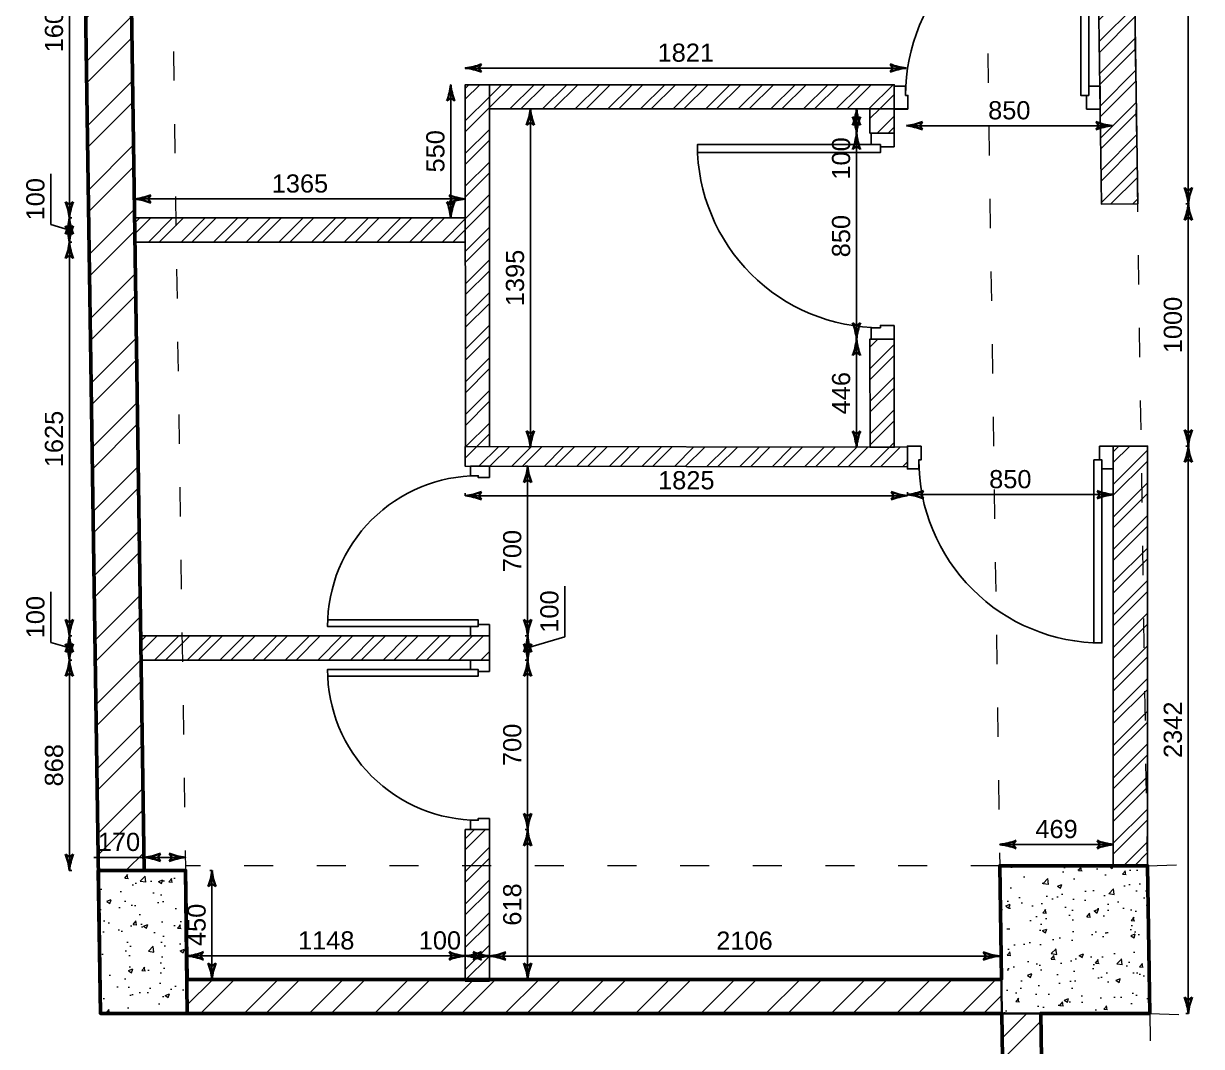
# Model space of a CAD drawing. Header units: millimetres. Extents: x 68727 to 319899, y -4876 to 265722.
# Drawn here: x 302794 to 307658, y 99885 to 104107 of the extents above; entities that cross this region are included whole.
import ezdxf

# ---------------------------------------------------------------- set-up
doc = ezdxf.new("R2010")
doc.units = ezdxf.units.MM
doc.linetypes.add('ACAD_ISO03W100', pattern=[30, 12, -18])
doc.linetypes.add('HIDDEN', pattern=[9.525, 6.35, -3.175])
for name, color, linetype in [('Dimensions', 172, 'Continuous'), ('Door', 23, 'Continuous'), ('POLY', 6, 'Continuous'), ('washroom walls', 5, 'Continuous')]:
    doc.layers.add(name, color=color, linetype=linetype)
for name, color, linetype, lineweight in [('HACH', 252, 'Continuous', 13), ('LS_DR_Plan Beam', 9, 'HIDDEN', 0), ('LS_DR_Wall', 7, 'Continuous', 35), ('wall', 5, 'Continuous', 30)]:
    doc.layers.add(name, color=color, linetype=linetype, lineweight=lineweight)
doc.styles.get("Standard").update_dxf_attribs({"font": 'arial.ttf'})
doc.dimstyles.new('SC-25', dxfattribs={"dimtxt": 75, "dimasz": 0.4, "dimexe": 1, "dimexo": 100, "dimgap": 25, "dimtad": 1, "dimdec": 0, "dimzin": 0, "dimdsep": 46, "dimtxsty": 'Standard', "dimblk1": 'A1', "dimblk2": 'A1', "dimsah": 1, "dimcen": 0.09, "dimdle": 3, "dimclrd": 1, "dimclre": 1, "dimclrt": 1, "dimadec": 0, "dimazin": 0, "dimtfac": 1, "dimtdec": 0, "dimtofl": 0, "dimtmove": 0, "dimatfit": 2, "dimldrblk": 'A1', "dimfxl": 10, "dimfxlon": 1, "dimtolj": 1, "dimtzin": 0, "dimarcsym": 0})
pattern_1 = [(45, (-526060.14, -97174.19), (-134.70384, 134.70384), []), (45, (-525970.34, -97174.19), (-134.70384, 134.70384), [])]
pattern_2 = [(50, (-526060.14, -97174.19), (182.18467, -15.939086), [19.05, -209.55]), (355, (-526060.14, -97174.19), (-35.24342, 191.056845), [15.24, -167.640584]), (100.451445, (-526044.96, -97175.52), (146.941247, 175.117752), [16.19001, -178.090245]), (46.1842, (-526060.14, -97123.4), (271.07904, -42.04233), [28.575, -314.325]), (96.635558, (-526037.55, -97126.9), (237.40413, 247.426125), [24.28502, -267.13561]), (351.18415, (-526060.14, -97123.4), (237.40413, 247.42612), [22.85997, -251.45973]), (21, (-526034.74, -97136.09), (151.61439, -102.265198), [19.05, -209.55]), (326, (-526034.74, -97136.09), (61.80203, 184.187966), [15.24, -167.64]), (71.451445, (-526022.1, -97144.61), (213.41642, 81.92277), [16.19001, -178.089938]), (37.5, (-526060.14, -97174.19), (3.0886033, 84.555039), [0, -165.608, 0, -170.18, 0, -168.275]), (7.5, (-526060.14, -97174.19), (66.8196625, 100.180575), [0, -97.028, 0, -161.798, 0, -64.135]), (327.5, (-526116.78, -97174.19), (135.590595, -5.728744), [0, -63.5, 0, -198.12, 0, -262.89]), (317.5, (-526142.18, -97174.19), (148.129181, 25.426491), [0, -82.55, 0, -131.572, 0, -186.69])]
pattern_3 = [(45, (-1781.72, -41319.25), (-67.35192, 67.35192), []), (45, (-1736.82, -41319.25), (-67.35192, 67.35192), [])]

# ---------------------------------------------------------------- blocks, each defined once
blk = doc.blocks.new('D900')
for points in [[(0, 840), (0, 900), (100, 900), (100, 850), (60, 850), (60, 840)], [(0, 60), (0, 0), (100, 0), (100, 50), (60, 50), (60, 60)]]:
    blk.add_lwpolyline(points, close=True)
blk.add_lwpolyline([(60, 850, -0.414214), (860, 50), (60, 50), (60, 85), (859.2, 85)], format="xyb")
blk = doc.blocks.new('toilet layout')
at = {"layer": 'HACH'}
h = blk.add_hatch(dxfattribs=at)
h.set_pattern_fill('ANSI32', color=5, scale=10)
h.set_pattern_definition(pattern_3)
h.paths.add_polyline_path([(226355.7, 30709.4), (226355.6, 30717.6), (225898.7, 30718.7), (225898.7, 30575.6), (226357.7, 30575.6)])
h.paths.add_polyline_path([(225898.7, 30718.7), (225100.6, 30720.6), (225100.6, 30575.6), (225898.7, 30575.6)])
h.paths.add_polyline_path([(225100.6, 30720.6), (222993.1, 30725.6), (222995.3, 30575.6), (225100.6, 30575.6)])
h = blk.add_hatch(dxfattribs=at)
h.set_pattern_fill('ANSI32', color=5, scale=10)
h.set_pattern_definition(pattern_3)
h.paths.add_polyline_path([(224566.8, 30575.6), (224466.8, 30575.6), (224466.8, 29528.2), (224566.8, 29528.2)])
h.paths.add_polyline_path([(223716.8, 29625.6), (222839.4, 29625.6), (222840.9, 29528.2), (223716.8, 29528.2)])
h.paths.add_polyline_path([(222863.1, 27928.2), (224229.8, 27928.2), (224229.8, 27828.2), (222863.1, 27828.2)])
h.paths.add_polyline_path([(222891.7, 26202.9), (224329.8, 26202.9), (224329.8, 26102.9), (222891.7, 26102.9)])
edge = h.paths.add_edge_path()
edge.add_line((224229.8, 25402.9), (224229.8, 24777.9))
edge.add_line((224229.8, 24777.9), (224329.8, 24777.9))
edge.add_line((224329.8, 24777.9), (224329.8, 25402.9))
h = blk.add_hatch(dxfattribs=at)
h.set_pattern_fill('ANSI32', color=5, scale=10)
h.set_pattern_definition(pattern_3)
h.paths.add_polyline_path([(226974.7, 30106.1), (226826.7, 30105.6), (226856.7, 27985.6), (227006.7, 27986.1)])
h.paths.add_polyline_path([(226905.5, 26986.2), (227046.8, 26986.2), (227046.8, 25254.1), (226905.5, 25254.1)])
h = blk.add_hatch(dxfattribs=at)
h.set_pattern_fill('ANSI32', color=5, scale=10)
h.set_pattern_definition(pattern_3)
h.paths.add_polyline_path([(224230, 26984), (226055.1, 26981.2), (226055.1, 26900.2), (224230, 26902.9)])
h.paths.add_polyline_path([(226000.8, 27427.9), (225900.8, 27427.9), (225900.9, 26981.4), (226000.9, 26981.4)])
h.paths.add_polyline_path([(225900.8, 28278.2), (225900.8, 28378.2), (226000.8, 28378.2), (226000.8, 28278.2)])
edge = h.paths.add_edge_path()
edge.add_line((224330, 26982.7), (224329.8, 28478.2))
edge.add_line((224329.8, 28478.2), (224229.8, 28478.2))
edge.add_line((224229.8, 28478.2), (224230.1, 26984))
h = blk.add_hatch(dxfattribs=at)
h.set_pattern_fill('ANSI32', color=5, scale=10)
h.set_pattern_definition(pattern_3)
h.paths.add_polyline_path([(224329.8, 28478.2), (226000.8, 28478.2), (226000.8, 28378.1), (224329.8, 28378.1)])
at = {"layer": 'washroom walls'}
blk.add_line((224329.8, 28377.9), (226056.4, 28378.2), dxfattribs=at)
for points in [[(226357.7, 30575.6), (226357.7, 30717.6), (222993.1, 30725.6)], [(222993.1, 30725.6), (222995.3, 30575.6), (226357.7, 30575.6)], [(224330, 26982.7), (224329.8, 28478.2), (224229.8, 28478.2), (224230.1, 26984)], [(224229.8, 25402.9), (224229.8, 24777.9), (224329.8, 24777.9), (224329.8, 25402.9)], [(224329.8, 25402.9), (224229.8, 25402.9)]]:
    blk.add_lwpolyline(points, dxfattribs=at)
for points in [[(224566.8, 30575.6), (224466.8, 30575.6), (224466.8, 29528.2), (224566.8, 29528.2)], [(226974.7, 30106.1), (226826.7, 30105.6), (226856.7, 27985.6), (227006.7, 27986.1)], [(223716.8, 29625.6), (222839.4, 29625.6), (222840.9, 29528.2), (223716.8, 29528.2)], [(224329.8, 28478.2), (226000.8, 28478.2), (226000.8, 28378.1), (224329.8, 28378.1)], [(225900.8, 28278.2), (225900.8, 28378.2), (226000.8, 28378.2), (226000.8, 28278.2)], [(222863.1, 27928.2), (224229.8, 27928.2), (224229.8, 27828.2), (222863.1, 27828.2)], [(226000.8, 27427.9), (225900.8, 27427.9), (225900.9, 26981.4), (226000.9, 26981.4)], [(224230, 26984), (226055.1, 26981.2), (226055.1, 26900.2), (224230, 26902.9)], [(226905.5, 26986.2), (227046.8, 26986.2), (227046.8, 25254.1), (226905.5, 25254.1)], [(222891.7, 26202.9), (224329.8, 26202.9), (224329.8, 26102.9), (222891.7, 26102.9)]]:
    blk.add_lwpolyline(points, close=True, dxfattribs=at)
at = {"layer": 'Door'}
for p, xscale, yscale, zscale, rotation in [((224466.8, 29528.2), 0.8333333333333185, 0.8333333333333185, 0.8333333333333185, 90), ((226851.2, 28377.4), 0.9447939309624585, 0.9447939309624585, 0.9447939309624585, 90.00000000000001), ((226000.8, 28278.2), 0.9447939309624585, 0.9447939309624585, 0.9447939309624585, 180), ((226905.5, 26986.2), -0.9447939309624585, 0.9447939309624585, 0.9447939309624585, 90), ((224329.8, 26102.9), 0.7777777777777796, 0.7777777777777796, 0.7777777777777796, 180)]:
    blk.add_blockref('D900', p, dxfattribs=dict(at, xscale=xscale, yscale=yscale, zscale=zscale, rotation=rotation))
at = {"layer": 'Door', "xscale": -0.7777777777777796, "yscale": 0.7777777777777796, "zscale": 0.7777777777777796}
blk.add_blockref('D900', (224329.8, 26202.9), dxfattribs=at)
blk = doc.blocks.new('A1')
at = {"layer": 'wall', "color": 1}
for p, q in [((-138, 0), (-167, 40)), ((-167, -40), (-138, 0))]:
    blk.add_line(p, q, dxfattribs=at)
for centre, start, end in [((53, 586), 248, 264.8035), ((53, -586), 95.1965, 112)]:
    blk.add_arc(centre, 589, start, end, dxfattribs=at)
blk = doc.blocks.new('*D1006')
at = {"layer": 'Defpoints', "color": 0, "transparency": 16777216}
for p in [(307353.8, 106093), (307394.4, 103363.1), (307603.3, 103363.1)]:
    blk.add_point(p, dxfattribs=at)
at = {"layer": 'Dimensions', "color": 1, "lineweight": -2, "transparency": 16777216}
for p, q in [((307593.3, 106093), (307604.3, 106093)), ((307603.3, 106092.6), (307603.3, 103363.5)), ((307593.3, 103363.1), (307604.3, 103363.1))]:
    blk.add_line(p, q, dxfattribs=at)
at = {"layer": 'Dimensions', "color": 1, "lineweight": -2, "transparency": 16777216, "xscale": 0.4, "yscale": 0.4, "zscale": 0.4}
for p, rotation in [((307603.3, 106093), 90), ((307603.3, 103363.1), 270)]:
    blk.add_blockref('A1', p, dxfattribs=dict(at, rotation=rotation))
at = {"layer": 'Dimensions', "color": 1, "transparency": 16777216, "insert": (307540, 104728), "char_height": 75, "attachment_point": 5, "rotation": 90}
blk.add_mtext('\\A1;2730', dxfattribs=at)
blk = doc.blocks.new('*D1007')
at = {"layer": 'Defpoints', "color": 0, "transparency": 16777216}
for p in [(307394.4, 103363.1), (307434.9, 102363.2), (307603.3, 102363.2)]:
    blk.add_point(p, dxfattribs=at)
at = {"layer": 'Dimensions', "color": 1, "lineweight": -2, "transparency": 16777216}
for p, q in [((307593.3, 103363.1), (307604.3, 103363.1)), ((307603.3, 103362.7), (307603.3, 102363.6)), ((307593.3, 102363.2), (307604.3, 102363.2))]:
    blk.add_line(p, q, dxfattribs=at)
at = {"layer": 'Dimensions', "color": 1, "lineweight": -2, "transparency": 16777216, "xscale": 0.4, "yscale": 0.4, "zscale": 0.4}
for p, rotation in [((307603.3, 103363.1), 90), ((307603.3, 102363.2), 270)]:
    blk.add_blockref('A1', p, dxfattribs=dict(at, rotation=rotation))
at = {"layer": 'Dimensions', "color": 1, "transparency": 16777216, "insert": (307540, 102863.1), "char_height": 75, "attachment_point": 5, "rotation": 90}
blk.add_mtext('\\A1;1000', dxfattribs=at)
blk = doc.blocks.new('*D1008')
at = {"layer": 'Defpoints', "color": 0, "transparency": 16777216}
for p in [(307434.9, 102363.2), (307444, 100021), (307603.3, 100021)]:
    blk.add_point(p, dxfattribs=at)
at = {"layer": 'Dimensions', "color": 1, "lineweight": -2, "transparency": 16777216}
for p, q in [((307593.3, 102363.2), (307604.3, 102363.2)), ((307603.3, 102362.8), (307603.3, 100021.4)), ((307593.3, 100021), (307604.3, 100021))]:
    blk.add_line(p, q, dxfattribs=at)
at = {"layer": 'Dimensions', "color": 1, "lineweight": -2, "transparency": 16777216, "xscale": 0.4, "yscale": 0.4, "zscale": 0.4}
for p, rotation in [((307603.3, 102363.2), 90), ((307603.3, 100021), 270)]:
    blk.add_blockref('A1', p, dxfattribs=dict(at, rotation=rotation))
at = {"layer": 'Dimensions', "color": 1, "transparency": 16777216, "insert": (307540, 101192.1), "char_height": 75, "attachment_point": 5, "rotation": 90}
blk.add_mtext('\\A1;2342', dxfattribs=at)
blk = doc.blocks.new('*D1009')
at = {"layer": 'Defpoints', "color": 0, "transparency": 16777216}
for p in [(306824.9, 100718.5), (306824.9, 100631), (307293.6, 100631)]:
    blk.add_point(p, dxfattribs=at)
at = {"layer": 'Dimensions', "color": 1, "lineweight": -2, "transparency": 16777216}
for p, q in [((306824.9, 100718.5), (306824.9, 100719.5)), ((307293.2, 100718.5), (306825.3, 100718.5)), ((307293.6, 100718.5), (307293.6, 100719.5))]:
    blk.add_line(p, q, dxfattribs=at)
at = {"layer": 'Dimensions', "color": 1, "lineweight": -2, "transparency": 16777216, "xscale": 0.4, "yscale": 0.4, "zscale": 0.4, "rotation": 180}
blk.add_blockref('A1', (306824.9, 100718.5), dxfattribs=at)
at = {"layer": 'Dimensions', "color": 1, "lineweight": -2, "transparency": 16777216, "xscale": 0.4, "yscale": 0.4, "zscale": 0.4}
blk.add_blockref('A1', (307293.6, 100718.5), dxfattribs=at)
at = {"layer": 'Dimensions', "color": 1, "transparency": 16777216, "insert": (307059.3, 100781.8), "char_height": 75, "attachment_point": 5}
blk.add_mtext('\\A1;469', dxfattribs=at)
blk = doc.blocks.new('*D1010')
at = {"layer": 'Defpoints', "color": 0, "transparency": 16777216}
for p in [(304717.9, 100257.8), (304717.9, 100161.6), (306823.6, 100161.6)]:
    blk.add_point(p, dxfattribs=at)
at = {"layer": 'Dimensions', "color": 1, "lineweight": -2, "transparency": 16777216}
for p, q in [((304717.9, 100257.8), (304717.9, 100258.8)), ((306823.2, 100257.8), (304718.3, 100257.8)), ((306823.6, 100257.8), (306823.6, 100258.8))]:
    blk.add_line(p, q, dxfattribs=at)
at = {"layer": 'Dimensions', "color": 1, "lineweight": -2, "transparency": 16777216, "xscale": 0.4, "yscale": 0.4, "zscale": 0.4, "rotation": 180}
blk.add_blockref('A1', (304717.9, 100257.8), dxfattribs=at)
at = {"layer": 'Dimensions', "color": 1, "lineweight": -2, "transparency": 16777216, "xscale": 0.4, "yscale": 0.4, "zscale": 0.4}
blk.add_blockref('A1', (306823.6, 100257.8), dxfattribs=at)
at = {"layer": 'Dimensions', "color": 1, "transparency": 16777216, "insert": (305770.8, 100321.1), "char_height": 75, "attachment_point": 5}
blk.add_mtext('\\A1;2106', dxfattribs=at)
blk = doc.blocks.new('*D1031')
at = {"layer": 'Defpoints', "color": 0, "transparency": 16777216}
for p in [(304617.9, 100258.8), (304617.9, 100161.6), (304717.9, 100161.6)]:
    blk.add_point(p, dxfattribs=at)
at = {"layer": 'Dimensions', "color": 1, "lineweight": -2, "transparency": 16777216}
for p, q in [((304617.9, 100258.8), (304409.1, 100258.8)), ((304617.9, 100258.8), (304617.9, 100259.8)), ((304717.5, 100258.8), (304618.3, 100258.8)), ((304717.9, 100258.8), (304717.9, 100259.8))]:
    blk.add_line(p, q, dxfattribs=at)
at = {"layer": 'Dimensions', "color": 1, "lineweight": -2, "transparency": 16777216, "xscale": 0.4, "yscale": 0.4, "zscale": 0.4, "rotation": 180}
blk.add_blockref('A1', (304617.9, 100258.8), dxfattribs=at)
at = {"layer": 'Dimensions', "color": 1, "lineweight": -2, "transparency": 16777216, "xscale": 0.4, "yscale": 0.4, "zscale": 0.4}
blk.add_blockref('A1', (304717.9, 100258.8), dxfattribs=at)
at = {"layer": 'Dimensions', "color": 1, "transparency": 16777216, "insert": (304513.3, 100322.1), "char_height": 75, "attachment_point": 5}
blk.add_mtext('\\A1;100', dxfattribs=at)
blk = doc.blocks.new('*D1032')
at = {"layer": 'Defpoints', "color": 0, "transparency": 16777216}
for p in [(303469.5, 100258.8), (303469.5, 100161.6), (304617.9, 100161.6)]:
    blk.add_point(p, dxfattribs=at)
at = {"layer": 'Dimensions', "color": 1, "lineweight": -2, "transparency": 16777216}
for p, q in [((303469.5, 100258.8), (303469.5, 100259.8)), ((304617.5, 100258.8), (303469.9, 100258.8)), ((304617.9, 100258.8), (304617.9, 100259.8))]:
    blk.add_line(p, q, dxfattribs=at)
at = {"layer": 'Dimensions', "color": 1, "lineweight": -2, "transparency": 16777216, "xscale": 0.4, "yscale": 0.4, "zscale": 0.4, "rotation": 180}
blk.add_blockref('A1', (303469.5, 100258.8), dxfattribs=at)
at = {"layer": 'Dimensions', "color": 1, "lineweight": -2, "transparency": 16777216, "xscale": 0.4, "yscale": 0.4, "zscale": 0.4}
blk.add_blockref('A1', (304617.9, 100258.8), dxfattribs=at)
at = {"layer": 'Dimensions', "color": 1, "transparency": 16777216, "insert": (304043.7, 100322.1), "char_height": 75, "attachment_point": 5}
blk.add_mtext('\\A1;1148', dxfattribs=at)
blk = doc.blocks.new('*D1033')
at = {"layer": 'Defpoints', "color": 0, "transparency": 16777216}
for p in [(304717.9, 100779.9), (304875.6, 100779.9), (304717.9, 100161.6)]:
    blk.add_point(p, dxfattribs=at)
at = {"layer": 'Dimensions', "color": 1, "lineweight": -2, "transparency": 16777216}
for p, q in [((304865.6, 100779.9), (304876.6, 100779.9)), ((304875.6, 100162), (304875.6, 100779.5)), ((304865.6, 100161.6), (304876.6, 100161.6))]:
    blk.add_line(p, q, dxfattribs=at)
at = {"layer": 'Dimensions', "color": 1, "lineweight": -2, "transparency": 16777216, "xscale": 0.4, "yscale": 0.4, "zscale": 0.4}
for p, rotation in [((304875.6, 100779.9), 90), ((304875.6, 100161.6), 270)]:
    blk.add_blockref('A1', p, dxfattribs=dict(at, rotation=rotation))
at = {"layer": 'Dimensions', "color": 1, "transparency": 16777216, "insert": (304812.3, 100470.7), "char_height": 75, "attachment_point": 5, "rotation": 90}
blk.add_mtext('\\A1;618', dxfattribs=at)
blk = doc.blocks.new('*D1034')
at = {"layer": 'Defpoints', "color": 0, "transparency": 16777216}
for p in [(304717.9, 101479.9), (304875.6, 101479.9), (304717.9, 100779.9)]:
    blk.add_point(p, dxfattribs=at)
at = {"layer": 'Dimensions', "color": 1, "lineweight": -2, "transparency": 16777216}
for p, q in [((304865.6, 101479.9), (304876.6, 101479.9)), ((304875.6, 100780.3), (304875.6, 101479.5)), ((304865.6, 100779.9), (304876.6, 100779.9))]:
    blk.add_line(p, q, dxfattribs=at)
at = {"layer": 'Dimensions', "color": 1, "lineweight": -2, "transparency": 16777216, "xscale": 0.4, "yscale": 0.4, "zscale": 0.4}
for p, rotation in [((304875.6, 101479.9), 90), ((304875.6, 100779.9), 270)]:
    blk.add_blockref('A1', p, dxfattribs=dict(at, rotation=rotation))
at = {"layer": 'Dimensions', "color": 1, "transparency": 16777216, "insert": (304812.3, 101129.9), "char_height": 75, "attachment_point": 5, "rotation": 90}
blk.add_mtext('\\A1;700', dxfattribs=at)
blk = doc.blocks.new('*D1035')
at = {"layer": 'Defpoints', "color": 0, "transparency": 16777216}
for p in [(304717.9, 101579.9), (304875.6, 101579.9), (304717.9, 101479.9)]:
    blk.add_point(p, dxfattribs=at)
at = {"layer": 'Dimensions', "color": 1, "lineweight": -2, "transparency": 16777216}
for p, q in [((305029, 101575.9), (305029, 101784.3)), ((304865.6, 101579.9), (304876.6, 101579.9)), ((304875.6, 101480.3), (304875.6, 101579.5)), ((304875.6, 101529.9), (305029, 101575.9)), ((304865.6, 101479.9), (304876.6, 101479.9))]:
    blk.add_line(p, q, dxfattribs=at)
at = {"layer": 'Dimensions', "color": 1, "lineweight": -2, "transparency": 16777216, "xscale": 0.4, "yscale": 0.4, "zscale": 0.4}
for p, rotation in [((304875.6, 101579.9), 90), ((304875.6, 101479.9), 270)]:
    blk.add_blockref('A1', p, dxfattribs=dict(at, rotation=rotation))
at = {"layer": 'Dimensions', "color": 1, "transparency": 16777216, "insert": (304965.7, 101680.1), "char_height": 75, "attachment_point": 5, "rotation": 90}
blk.add_mtext('\\A1;100', dxfattribs=at)
blk = doc.blocks.new('*D1036')
at = {"layer": 'Defpoints', "color": 0, "transparency": 16777216}
for p in [(304717.9, 102279.7), (304875.6, 102279.7), (304717.9, 101579.9)]:
    blk.add_point(p, dxfattribs=at)
at = {"layer": 'Dimensions', "color": 1, "lineweight": -2, "transparency": 16777216}
for p, q in [((304865.6, 102279.7), (304876.6, 102279.7)), ((304875.6, 101580.3), (304875.6, 102279.3)), ((304865.6, 101579.9), (304876.6, 101579.9))]:
    blk.add_line(p, q, dxfattribs=at)
at = {"layer": 'Dimensions', "color": 1, "lineweight": -2, "transparency": 16777216, "xscale": 0.4, "yscale": 0.4, "zscale": 0.4}
for p, rotation in [((304875.6, 102279.7), 90), ((304875.6, 101579.9), 270)]:
    blk.add_blockref('A1', p, dxfattribs=dict(at, rotation=rotation))
at = {"layer": 'Dimensions', "color": 1, "transparency": 16777216, "insert": (304812.3, 101929.8), "char_height": 75, "attachment_point": 5, "rotation": 90}
blk.add_mtext('\\A1;700', dxfattribs=at)
blk = doc.blocks.new('*D1026')
at = {"layer": 'Defpoints', "color": 0, "transparency": 16777216}
for p in [(303462.8, 100611.6), (303572.2, 100611.6), (303469.5, 100161.6)]:
    blk.add_point(p, dxfattribs=at)
at = {"layer": 'Dimensions', "color": 1, "lineweight": -2, "transparency": 16777216}
for p, q in [((303562.8, 100611.6), (303573.2, 100611.6)), ((303572.2, 100162), (303572.2, 100611.2)), ((303569.5, 100161.6), (303573.2, 100161.6))]:
    blk.add_line(p, q, dxfattribs=at)
at = {"layer": 'Dimensions', "color": 1, "lineweight": -2, "transparency": 16777216, "xscale": 0.4, "yscale": 0.4, "zscale": 0.4}
for p, rotation in [((303572.2, 100611.6), 90), ((303572.2, 100161.6), 270)]:
    blk.add_blockref('A1', p, dxfattribs=dict(at, rotation=rotation))
at = {"layer": 'Dimensions', "color": 1, "transparency": 16777216, "insert": (303508.9, 100386.6), "char_height": 75, "attachment_point": 5, "rotation": 90}
blk.add_mtext('\\A1;450', dxfattribs=at)
blk = doc.blocks.new('*D1027')
at = {"layer": 'Defpoints', "color": 0, "transparency": 16777216}
for p in [(303292.8, 100665.4), (303292.8, 100611.6), (303462.8, 100611.6)]:
    blk.add_point(p, dxfattribs=at)
at = {"layer": 'Dimensions', "color": 1, "lineweight": -2, "transparency": 16777216}
for p, q in [((303292.8, 100665.4), (303084, 100665.4)), ((303292.8, 100665.4), (303292.8, 100666.4)), ((303462.4, 100665.4), (303293.2, 100665.4)), ((303462.8, 100665.4), (303462.8, 100666.4))]:
    blk.add_line(p, q, dxfattribs=at)
at = {"layer": 'Dimensions', "color": 1, "lineweight": -2, "transparency": 16777216, "xscale": 0.4, "yscale": 0.4, "zscale": 0.4, "rotation": 180}
blk.add_blockref('A1', (303292.8, 100665.4), dxfattribs=at)
at = {"layer": 'Dimensions', "color": 1, "lineweight": -2, "transparency": 16777216, "xscale": 0.4, "yscale": 0.4, "zscale": 0.4}
blk.add_blockref('A1', (303462.8, 100665.4), dxfattribs=at)
at = {"layer": 'Dimensions', "color": 1, "transparency": 16777216, "insert": (303188.2, 100728.7), "char_height": 75, "attachment_point": 5}
blk.add_mtext('\\A1;170', dxfattribs=at)
blk = doc.blocks.new('*D1028')
at = {"layer": 'Defpoints', "color": 0, "transparency": 16777216}
for p in [(302983.4, 101479.9), (303292.8, 101479.9), (303292.8, 100611.6)]:
    blk.add_point(p, dxfattribs=at)
at = {"layer": 'Dimensions', "color": 1, "lineweight": -2, "transparency": 16777216}
for p, q in [((302993.4, 101479.9), (302982.4, 101479.9)), ((302983.4, 100612), (302983.4, 101479.5)), ((302993.4, 100611.6), (302982.4, 100611.6))]:
    blk.add_line(p, q, dxfattribs=at)
at = {"layer": 'Dimensions', "color": 1, "lineweight": -2, "transparency": 16777216, "xscale": 0.4, "yscale": 0.4, "zscale": 0.4}
for p, rotation in [((302983.4, 101479.9), 90), ((302983.4, 100611.6), 270)]:
    blk.add_blockref('A1', p, dxfattribs=dict(at, rotation=rotation))
at = {"layer": 'Dimensions', "color": 1, "transparency": 16777216, "insert": (302920.1, 101045.7), "char_height": 75, "attachment_point": 5, "rotation": 90}
blk.add_mtext('\\A1;868', dxfattribs=at)
blk = doc.blocks.new('*D1029')
at = {"layer": 'Defpoints', "color": 0, "transparency": 16777216}
for p in [(302983.4, 101579.9), (303279.9, 101579.9), (303292.8, 101479.9)]:
    blk.add_point(p, dxfattribs=at)
at = {"layer": 'Dimensions', "color": 1, "lineweight": -2, "transparency": 16777216}
for p, q in [((302906.6, 101552.9), (302906.6, 101761.3)), ((302983.4, 101529.9), (302906.6, 101552.9)), ((302993.4, 101579.9), (302982.4, 101579.9)), ((302983.4, 101480.3), (302983.4, 101579.5)), ((302993.4, 101479.9), (302982.4, 101479.9))]:
    blk.add_line(p, q, dxfattribs=at)
at = {"layer": 'Dimensions', "color": 1, "lineweight": -2, "transparency": 16777216, "xscale": 0.4, "yscale": 0.4, "zscale": 0.4}
for p, rotation in [((302983.4, 101579.9), 90), ((302983.4, 101479.9), 270)]:
    blk.add_blockref('A1', p, dxfattribs=dict(at, rotation=rotation))
at = {"layer": 'Dimensions', "color": 1, "transparency": 16777216, "insert": (302843.4, 101657.1), "char_height": 75, "attachment_point": 5, "rotation": 90}
blk.add_mtext('\\A1;100', dxfattribs=at)
blk = doc.blocks.new('*D1030')
at = {"layer": 'Defpoints', "color": 0, "transparency": 16777216}
for p in [(302983.4, 103205.1), (303254.3, 103205.1), (303279.9, 101579.9)]:
    blk.add_point(p, dxfattribs=at)
at = {"layer": 'Dimensions', "color": 1, "lineweight": -2, "transparency": 16777216}
for p, q in [((302993.4, 103205.1), (302982.4, 103205.1)), ((302983.4, 101580.3), (302983.4, 103204.7)), ((302993.4, 101579.9), (302982.4, 101579.9))]:
    blk.add_line(p, q, dxfattribs=at)
at = {"layer": 'Dimensions', "color": 1, "lineweight": -2, "transparency": 16777216, "xscale": 0.4, "yscale": 0.4, "zscale": 0.4}
for p, rotation in [((302983.4, 103205.1), 90), ((302983.4, 101579.9), 270)]:
    blk.add_blockref('A1', p, dxfattribs=dict(at, rotation=rotation))
at = {"layer": 'Dimensions', "color": 1, "transparency": 16777216, "insert": (302920.1, 102392.5), "char_height": 75, "attachment_point": 5, "rotation": 90}
blk.add_mtext('\\A1;1625', dxfattribs=at)
blk = doc.blocks.new('*D1037')
at = {"layer": 'Defpoints', "color": 0, "transparency": 16777216}
for p in [(302983.4, 103305.1), (303252.8, 103305.1), (303254.3, 103205.1)]:
    blk.add_point(p, dxfattribs=at)
at = {"layer": 'Dimensions', "color": 1, "lineweight": -2, "transparency": 16777216}
for p, q in [((302906.6, 103278.1), (302906.6, 103486.5)), ((302993.4, 103305.1), (302982.4, 103305.1)), ((302983.4, 103205.5), (302983.4, 103304.7)), ((302983.4, 103255.1), (302906.6, 103278.1)), ((302993.4, 103205.1), (302982.4, 103205.1))]:
    blk.add_line(p, q, dxfattribs=at)
at = {"layer": 'Dimensions', "color": 1, "lineweight": -2, "transparency": 16777216, "xscale": 0.4, "yscale": 0.4, "zscale": 0.4}
for p, rotation in [((302983.4, 103305.1), 90), ((302983.4, 103205.1), 270)]:
    blk.add_blockref('A1', p, dxfattribs=dict(at, rotation=rotation))
at = {"layer": 'Dimensions', "color": 1, "transparency": 16777216, "insert": (302843.4, 103382.3), "char_height": 75, "attachment_point": 5, "rotation": 90}
blk.add_mtext('\\A1;100', dxfattribs=at)
blk = doc.blocks.new('*D1038')
at = {"layer": 'Defpoints', "color": 0, "transparency": 16777216}
for p in [(302983.4, 104905.1), (303229.1, 104905.1), (303252.8, 103305.1)]:
    blk.add_point(p, dxfattribs=at)
at = {"layer": 'Dimensions', "color": 1, "lineweight": -2, "transparency": 16777216}
for p, q in [((302993.4, 104905.1), (302982.4, 104905.1)), ((302983.4, 103305.5), (302983.4, 104904.7)), ((302993.4, 103305.1), (302982.4, 103305.1))]:
    blk.add_line(p, q, dxfattribs=at)
at = {"layer": 'Dimensions', "color": 1, "lineweight": -2, "transparency": 16777216, "xscale": 0.4, "yscale": 0.4, "zscale": 0.4}
for p, rotation in [((302983.4, 104905.1), 90), ((302983.4, 103305.1), 270)]:
    blk.add_blockref('A1', p, dxfattribs=dict(at, rotation=rotation))
at = {"layer": 'Dimensions', "color": 1, "transparency": 16777216, "insert": (302920.1, 104105.1), "char_height": 75, "attachment_point": 5, "rotation": 90}
blk.add_mtext('\\A1;1600', dxfattribs=at)
blk = doc.blocks.new('*D1046')
at = {"layer": 'Defpoints', "color": 0, "transparency": 16777216}
for p in [(306439, 103755), (307289.3, 103755), (307289.3, 103685.8)]:
    blk.add_point(p, dxfattribs=at)
at = {"layer": 'Dimensions', "color": 1, "lineweight": -2, "transparency": 16777216}
for p, q in [((306439, 103685.8), (306439, 103684.8)), ((306439.4, 103685.8), (307288.9, 103685.8)), ((307289.3, 103685.8), (307289.3, 103684.8))]:
    blk.add_line(p, q, dxfattribs=at)
at = {"layer": 'Dimensions', "color": 1, "lineweight": -2, "transparency": 16777216, "xscale": 0.4, "yscale": 0.4, "zscale": 0.4, "rotation": 180}
blk.add_blockref('A1', (306439, 103685.8), dxfattribs=at)
at = {"layer": 'Dimensions', "color": 1, "lineweight": -2, "transparency": 16777216, "xscale": 0.4, "yscale": 0.4, "zscale": 0.4}
blk.add_blockref('A1', (307289.3, 103685.8), dxfattribs=at)
at = {"layer": 'Dimensions', "color": 1, "transparency": 16777216, "insert": (306864.2, 103749), "char_height": 75, "attachment_point": 5}
blk.add_mtext('\\A1;850', dxfattribs=at)
blk = doc.blocks.new('*D1047')
at = {"layer": 'Defpoints', "color": 0, "transparency": 16777216}
for p in [(304617.9, 103923.5), (304617.9, 103854.6), (306439, 103855.1)]:
    blk.add_point(p, dxfattribs=at)
at = {"layer": 'Dimensions', "color": 1, "lineweight": -2, "transparency": 16777216}
for p, q in [((304617.9, 103923.5), (304617.9, 103924.5)), ((306438.6, 103923.5), (304618.3, 103923.5)), ((306439, 103923.5), (306439, 103924.5))]:
    blk.add_line(p, q, dxfattribs=at)
at = {"layer": 'Dimensions', "color": 1, "lineweight": -2, "transparency": 16777216, "xscale": 0.4, "yscale": 0.4, "zscale": 0.4, "rotation": 180}
blk.add_blockref('A1', (304617.9, 103923.5), dxfattribs=at)
at = {"layer": 'Dimensions', "color": 1, "lineweight": -2, "transparency": 16777216, "xscale": 0.4, "yscale": 0.4, "zscale": 0.4}
blk.add_blockref('A1', (306439, 103923.5), dxfattribs=at)
at = {"layer": 'Dimensions', "color": 1, "transparency": 16777216, "insert": (305528.5, 103986.8), "char_height": 75, "attachment_point": 5}
blk.add_mtext('\\A1;1821', dxfattribs=at)
blk = doc.blocks.new('*D1048')
at = {"layer": 'Defpoints', "color": 0, "transparency": 16777216}
for p in [(304617.9, 103855.1), (304558.2, 103305.1), (304617.9, 103305.1)]:
    blk.add_point(p, dxfattribs=at)
at = {"layer": 'Dimensions', "color": 1, "lineweight": -2, "transparency": 16777216}
for p, q in [((304558.2, 103855.1), (304557.2, 103855.1)), ((304558.2, 103854.7), (304558.2, 103305.5)), ((304558.2, 103305.1), (304557.2, 103305.1))]:
    blk.add_line(p, q, dxfattribs=at)
at = {"layer": 'Dimensions', "color": 1, "lineweight": -2, "transparency": 16777216, "xscale": 0.4, "yscale": 0.4, "zscale": 0.4}
for p, rotation in [((304558.2, 103855.1), 90), ((304558.2, 103305.1), 270)]:
    blk.add_blockref('A1', p, dxfattribs=dict(at, rotation=rotation))
at = {"layer": 'Dimensions', "color": 1, "transparency": 16777216, "insert": (304494.9, 103580.1), "char_height": 75, "attachment_point": 5, "rotation": 90}
blk.add_mtext('\\A1;550', dxfattribs=at)
blk = doc.blocks.new('*D1015')
at = {"layer": 'Defpoints', "color": 0, "transparency": 16777216}
for p in [(303252.8, 103383.4), (303252.8, 103305.1), (304617.9, 103305.1)]:
    blk.add_point(p, dxfattribs=at)
at = {"layer": 'Dimensions', "color": 1, "lineweight": -2, "transparency": 16777216}
for p, q in [((303252.8, 103383.4), (303252.8, 103384.4)), ((304617.5, 103383.4), (303253.2, 103383.4)), ((304617.9, 103383.4), (304617.9, 103384.4))]:
    blk.add_line(p, q, dxfattribs=at)
at = {"layer": 'Dimensions', "color": 1, "lineweight": -2, "transparency": 16777216, "xscale": 0.4, "yscale": 0.4, "zscale": 0.4, "rotation": 180}
blk.add_blockref('A1', (303252.8, 103383.4), dxfattribs=at)
at = {"layer": 'Dimensions', "color": 1, "lineweight": -2, "transparency": 16777216, "xscale": 0.4, "yscale": 0.4, "zscale": 0.4}
blk.add_blockref('A1', (304617.9, 103383.4), dxfattribs=at)
at = {"layer": 'Dimensions', "color": 1, "transparency": 16777216, "insert": (303935.4, 103446.7), "char_height": 75, "attachment_point": 5}
blk.add_mtext('\\A1;1365', dxfattribs=at)
blk = doc.blocks.new('*D1016')
at = {"layer": 'Defpoints', "color": 0, "transparency": 16777216}
for p in [(304717.9, 103754.8), (304718.2, 102359.6), (304887, 102359.6)]:
    blk.add_point(p, dxfattribs=at)
at = {"layer": 'Dimensions', "color": 1, "lineweight": -2, "transparency": 16777216}
for p, q in [((304877, 103754.8), (304888, 103754.8)), ((304887, 103754.4), (304887, 102360)), ((304877, 102359.6), (304888, 102359.6))]:
    blk.add_line(p, q, dxfattribs=at)
at = {"layer": 'Dimensions', "color": 1, "lineweight": -2, "transparency": 16777216, "xscale": 0.4, "yscale": 0.4, "zscale": 0.4}
for p, rotation in [((304887, 103754.8), 90), ((304887, 102359.6), 270)]:
    blk.add_blockref('A1', p, dxfattribs=dict(at, rotation=rotation))
at = {"layer": 'Dimensions', "color": 1, "transparency": 16777216, "insert": (304823.6, 103057.2), "char_height": 75, "attachment_point": 5, "rotation": 90}
blk.add_mtext('\\A1;1395', dxfattribs=at)
blk = doc.blocks.new('*D1017')
at = {"layer": 'Defpoints', "color": 0, "transparency": 16777216}
for p in [(306317.9, 103755), (306233.4, 103655.1), (306317.9, 103655.1)]:
    blk.add_point(p, dxfattribs=at)
at = {"layer": 'Dimensions', "color": 1, "lineweight": -2, "transparency": 16777216}
for p, q in [((306233.4, 103755), (306232.4, 103755)), ((306233.4, 103754.6), (306233.4, 103655.5)), ((306233.4, 103655.1), (306232.4, 103655.1)), ((306233.4, 103655.1), (306233.4, 103446.3))]:
    blk.add_line(p, q, dxfattribs=at)
at = {"layer": 'Dimensions', "color": 1, "lineweight": -2, "transparency": 16777216, "xscale": 0.4, "yscale": 0.4, "zscale": 0.4}
for p, rotation in [((306233.4, 103755), 90), ((306233.4, 103655.1), 270)]:
    blk.add_blockref('A1', p, dxfattribs=dict(at, rotation=rotation))
at = {"layer": 'Dimensions', "color": 1, "transparency": 16777216, "insert": (306170.1, 103550.5), "char_height": 75, "attachment_point": 5, "rotation": 90}
blk.add_mtext('\\A1;100', dxfattribs=at)
blk = doc.blocks.new('*D1018')
at = {"layer": 'Defpoints', "color": 0, "transparency": 16777216}
for p in [(306317.9, 103655.1), (306233.4, 102804.8), (306323.4, 102804.8)]:
    blk.add_point(p, dxfattribs=at)
at = {"layer": 'Dimensions', "color": 1, "lineweight": -2, "transparency": 16777216}
for p, q in [((306233.4, 103655.1), (306232.4, 103655.1)), ((306233.4, 103654.7), (306233.4, 102805.2)), ((306233.4, 102804.8), (306232.4, 102804.8))]:
    blk.add_line(p, q, dxfattribs=at)
at = {"layer": 'Dimensions', "color": 1, "lineweight": -2, "transparency": 16777216, "xscale": 0.4, "yscale": 0.4, "zscale": 0.4}
for p, rotation in [((306233.4, 103655.1), 90), ((306233.4, 102804.8), 270)]:
    blk.add_blockref('A1', p, dxfattribs=dict(at, rotation=rotation))
at = {"layer": 'Dimensions', "color": 1, "transparency": 16777216, "insert": (306170.1, 103229.9), "char_height": 75, "attachment_point": 5, "rotation": 90}
blk.add_mtext('\\A1;850', dxfattribs=at)
blk = doc.blocks.new('*D1019')
at = {"layer": 'Defpoints', "color": 0, "transparency": 16777216}
for p in [(306323.4, 102804.8), (306233.4, 102358.4), (306316, 102358.4)]:
    blk.add_point(p, dxfattribs=at)
at = {"layer": 'Dimensions', "color": 1, "lineweight": -2, "transparency": 16777216}
for p, q in [((306233.4, 102804.8), (306232.4, 102804.8)), ((306233.4, 102804.4), (306233.4, 102358.8)), ((306233.4, 102358.4), (306232.4, 102358.4))]:
    blk.add_line(p, q, dxfattribs=at)
at = {"layer": 'Dimensions', "color": 1, "lineweight": -2, "transparency": 16777216, "xscale": 0.4, "yscale": 0.4, "zscale": 0.4}
for p, rotation in [((306233.4, 102804.8), 90), ((306233.4, 102358.4), 270)]:
    blk.add_blockref('A1', p, dxfattribs=dict(at, rotation=rotation))
at = {"layer": 'Dimensions', "color": 1, "transparency": 16777216, "insert": (306170.1, 102581.6), "char_height": 75, "attachment_point": 5, "rotation": 90}
blk.add_mtext('\\A1;446', dxfattribs=at)
blk = doc.blocks.new('*D1049')
at = {"layer": 'Defpoints', "color": 0, "transparency": 16777216}
for p in [(304618.2, 102268.7), (306443.3, 102268.7), (304618.2, 102158.4)]:
    blk.add_point(p, dxfattribs=at)
at = {"layer": 'Dimensions', "color": 1, "lineweight": -2, "transparency": 16777216}
for p, q in [((304618.2, 102168.4), (304618.2, 102157.4)), ((306442.9, 102158.4), (304618.6, 102158.4)), ((306443.3, 102168.4), (306443.3, 102157.4))]:
    blk.add_line(p, q, dxfattribs=at)
at = {"layer": 'Dimensions', "color": 1, "lineweight": -2, "transparency": 16777216, "xscale": 0.4, "yscale": 0.4, "zscale": 0.4, "rotation": 180}
blk.add_blockref('A1', (304618.2, 102158.4), dxfattribs=at)
at = {"layer": 'Dimensions', "color": 1, "lineweight": -2, "transparency": 16777216, "xscale": 0.4, "yscale": 0.4, "zscale": 0.4}
blk.add_blockref('A1', (306443.3, 102158.4), dxfattribs=at)
at = {"layer": 'Dimensions', "color": 1, "transparency": 16777216, "insert": (305530.7, 102221.7), "char_height": 75, "attachment_point": 5}
blk.add_mtext('\\A1;1825', dxfattribs=at)
blk = doc.blocks.new('*D1050')
at = {"layer": 'Defpoints', "color": 0, "transparency": 16777216}
for p in [(306443.3, 102363.2), (307293.6, 102363.2), (307293.6, 102162.9)]:
    blk.add_point(p, dxfattribs=at)
at = {"layer": 'Dimensions', "color": 1, "lineweight": -2, "transparency": 16777216}
for p, q in [((306443.3, 102172.9), (306443.3, 102161.9)), ((306443.7, 102162.9), (307293.2, 102162.9)), ((307293.6, 102172.9), (307293.6, 102161.9))]:
    blk.add_line(p, q, dxfattribs=at)
at = {"layer": 'Dimensions', "color": 1, "lineweight": -2, "transparency": 16777216, "xscale": 0.4, "yscale": 0.4, "zscale": 0.4, "rotation": 180}
blk.add_blockref('A1', (306443.3, 102162.9), dxfattribs=at)
at = {"layer": 'Dimensions', "color": 1, "lineweight": -2, "transparency": 16777216, "xscale": 0.4, "yscale": 0.4, "zscale": 0.4}
blk.add_blockref('A1', (307293.6, 102162.9), dxfattribs=at)
at = {"layer": 'Dimensions', "color": 1, "transparency": 16777216, "insert": (306868.5, 102226.2), "char_height": 75, "attachment_point": 5}
blk.add_mtext('\\A1;850', dxfattribs=at)

msp = doc.modelspace()

# ---------------------------------------------------------------- hatches: boundary and pattern name
at = {"layer": 'HACH'}
h = msp.add_hatch(dxfattribs=at)
h.set_pattern_fill('ANSI32', color=256, scale=20)
h.set_pattern_definition(pattern_1)
h.paths.add_polyline_path([(306665, 111401.9), (306662.1, 111592), (303278.4, 111685.6), (303283, 111375.6)])
h.paths.add_polyline_path([(306864.2, 97979.9), (307024.3, 97979.9), (306994, 100021.1), (306833.9, 100021)])
h.paths.add_polyline_path([(306873.4, 93855), (307033.5, 93855), (307033.5, 97360), (306873.4, 97360)])
h.paths.add_polyline_path([(317338.9, 94335), (317498.9, 94335), (317498.9, 97309.6), (317338.9, 97309.6)])
h.paths.add_polyline_path([(317298.9, 97919.6), (317498.9, 97919.6), (317498.9, 100021.6), (317298.9, 100021.6)])
h.paths.add_polyline_path([(317308.9, 100631.6), (317498.9, 100631.6), (317498.9, 105510.6), (317308.9, 105510.6)])
h = msp.add_hatch(dxfattribs=at)
h.set_pattern_fill('ANSI32', color=256, scale=20)
h.set_pattern_definition(pattern_1)
h.paths.add_polyline_path([(303220.3, 105491.3), (303030.3, 105489.7), (303102.8, 100611.4), (303292.8, 100611.5)])
h = msp.add_hatch(dxfattribs=at)
h.set_pattern_fill('AR-CONC', color=256)
h.set_pattern_definition(pattern_2)
h.paths.add_polyline_path([(306824.9, 100631), (306833.9, 100021), (307444, 100021.2), (307434.9, 100631)])
h = msp.add_hatch(dxfattribs=at)
h.set_pattern_fill('AR-CONC', color=256)
h.set_pattern_definition(pattern_2)
h.paths.add_polyline_path([(303111.5, 100021), (303469.5, 100021), (303462.8, 100611.6), (303102.8, 100611.4)])
h = msp.add_hatch(dxfattribs=at)
h.set_pattern_fill('ANSI32', color=256, scale=20)
h.set_pattern_definition(pattern_1)
h.paths.add_polyline_path([(306831.8, 100161.6), (303468.7, 100161.6), (303468.7, 100021.1), (306833.9, 100021)])

# ---------------------------------------------------------------- linework, layer by layer
at = {"layer": 'LS_DR_Plan Beam', "linetype": 'ACAD_ISO03W100', "ltscale": 10, "transparency": 33554508}
for p, q in [((303390.3, 105492.6), (303462.8, 100611.6)), ((306752.8, 105483), (306824.9, 100631)), ((307434.9, 100631), (307362.9, 105483)), ((307434.9, 100631), (316848.9, 100931.6)), ((306824.9, 100631), (303462.5, 100631)), ((307443.9, 100027.7), (307483.5, 97360)), ((307444, 100021), (317298.9, 99721.6))]:
    msp.add_line(p, q, dxfattribs=at)
at = {"layer": 'LS_DR_Wall', "lineweight": 50, "ltscale": 0.25}
msp.add_lwpolyline([(307474.3, 97980), (307483.5, 97360), (306873.4, 97360), (306833.9, 100021), (303111.5, 100021), (302938.3, 111685.6), (303278.4, 111685.6), (303287.6, 111065.6), (303137.6, 111065.6), (303211.3, 106102.6), (303381.3, 106102.6), (303390.3, 105492.6), (303220.3, 105492.6), (303292.8, 100611.6), (303462.8, 100611.6), (303469.5, 100161.6), (306831.8, 100161.6), (306824.9, 100631), (307434.9, 100631), (307444, 100021), (306994, 100021), (307024.3, 97980), (307474.3, 97980)], dxfattribs=at)
at = {"layer": 'LS_DR_Wall', "lineweight": 30, "ltscale": 0.25}
msp.add_lwpolyline([(306833.9, 100021), (307444, 100021.2), (307434.9, 100631), (306824.9, 100631)], close=True, dxfattribs=at)
at = {"layer": 'LS_DR_Wall', "lineweight": 50, "ltscale": 0.25}
msp.add_lwpolyline([(303462.8, 100611.6), (303102.8, 100611.4), (303111.5, 100021), (303469.5, 100021)], close=True, dxfattribs=at)

# ---------------------------------------------------------------- block references
at = {"layer": 'POLY'}
msp.add_blockref('toilet layout', (80388.2, 75376.9), dxfattribs=at)

# ---------------------------------------------------------------- dimensions: what is measured, and where the dimension line sits
at = {"layer": 'Dimensions'}
for base, p1, p2, picture, middle in [((307603.3, 103363.1), (307353.8, 106093), (307394.4, 103363.1), '*D1006', (307540, 104728)), ((304558.2, 103305.1), (304617.9, 103855.1), (304617.9, 103305.1), '*D1048', (304494.9, 103580.1)), ((304887, 102359.6), (304717.9, 103754.8), (304718.2, 102359.6), '*D1016', (304823.6, 103057.2)), ((306233.4, 103655.1), (306317.9, 103755), (306317.9, 103655.1), '*D1017', (306170.1, 103550.5)), ((302983.4, 101479.9), (303292.8, 100611.6), (303292.8, 101479.9), '*D1028', (302920.1, 101045.7)), ((304875.6, 100779.9), (304717.9, 100161.6), (304717.9, 100779.9), '*D1033', (304812.3, 100470.7)), ((303572.2, 100611.6), (303469.5, 100161.6), (303462.8, 100611.6), '*D1026', (303508.9, 100386.6))]:
    dim = msp.add_linear_dim(base=base, p1=p1, p2=p2, angle=90, dimstyle='SC-25', dxfattribs=at)
    dim.commit()
    dim.dimension.update_dxf_attribs({"geometry": picture, "text_midpoint": middle})
for base, p1, p2, picture, middle in [((302983.4, 104905.1), (303252.8, 103305.1), (303229.1, 104905.1), '*D1038', (302920.1, 104105.1)), ((306233.4, 102804.8), (306317.9, 103655.1), (306323.4, 102804.8), '*D1018', (306170.1, 103229.9)), ((302983.4, 103305.1), (303254.3, 103205.1), (303252.8, 103305.1), '*D1037', (302843.4, 103303.1)), ((307603.3, 102363.2), (307394.4, 103363.1), (307434.9, 102363.2), '*D1007', (307540, 102863.1)), ((302983.4, 103205.1), (303279.9, 101579.9), (303254.3, 103205.1), '*D1030', (302920.1, 102392.5)), ((306233.4, 102358.4), (306323.4, 102804.8), (306316, 102358.4), '*D1019', (306170.1, 102581.6)), ((307603.3, 100021), (307434.9, 102363.2), (307444, 100021), '*D1008', (307540, 101192.1)), ((304875.6, 102279.7), (304717.9, 101579.9), (304717.9, 102279.7), '*D1036', (304812.3, 101929.8)), ((302983.4, 101579.9), (303292.8, 101479.9), (303279.9, 101579.9), '*D1029', (302843.4, 101577.9)), ((304875.6, 101579.9), (304717.9, 101479.9), (304717.9, 101579.9), '*D1035', (304965.7, 101600.9)), ((304875.6, 101479.9), (304717.9, 100779.9), (304717.9, 101479.9), '*D1034', (304812.3, 101129.9))]:
    dim = msp.add_linear_dim(base=base, p1=p1, p2=p2, angle=90, dimstyle='SC-25', override={"dimtmove": 1}, dxfattribs=at)
    dim.commit()
    dim.dimension.update_dxf_attribs({"geometry": picture, "text_midpoint": middle})
for base, p1, p2, picture, middle in [((304617.9, 103923.5), (306439, 103855.1), (304617.9, 103854.6), '*D1047', (305528.5, 103986.8)), ((307289.3, 103685.8), (306439, 103755), (307289.3, 103755), '*D1046', (306864.2, 103749)), ((303252.8, 103383.4), (304617.9, 103305.1), (303252.8, 103305.1), '*D1015', (303935.4, 103446.7)), ((307293.6, 102162.9), (306443.3, 102363.2), (307293.6, 102363.2), '*D1050', (306868.5, 102226.2)), ((304618.2, 102158.4), (306443.3, 102268.7), (304618.2, 102268.7), '*D1049', (305530.7, 102221.7)), ((306824.9, 100718.5), (307293.6, 100631), (306824.9, 100631), '*D1009', (307059.3, 100781.8)), ((303292.8, 100665.4), (303462.8, 100611.6), (303292.8, 100611.6), '*D1027', (303188.2, 100728.7)), ((304617.9, 100258.8), (304717.9, 100161.6), (304617.9, 100161.6), '*D1031', (304513.3, 100322.1)), ((304717.9, 100257.8), (306823.6, 100161.6), (304717.9, 100161.6), '*D1010', (305770.8, 100321.1))]:
    dim = msp.add_linear_dim(base=base, p1=p1, p2=p2, dimstyle='SC-25', dxfattribs=at)
    dim.commit()
    dim.dimension.update_dxf_attribs({"geometry": picture, "text_midpoint": middle})
dim = msp.add_linear_dim(base=(303469.5, 100258.8), p1=(304617.9, 100161.6), p2=(303469.5, 100161.6), dimstyle='SC-25', override={"dimtmove": 1}, dxfattribs=at)
dim.commit()
dim.dimension.update_dxf_attribs({"geometry": '*D1032', "text_midpoint": (304043.7, 100322.1)})

doc.saveas('drawing.dxf')
